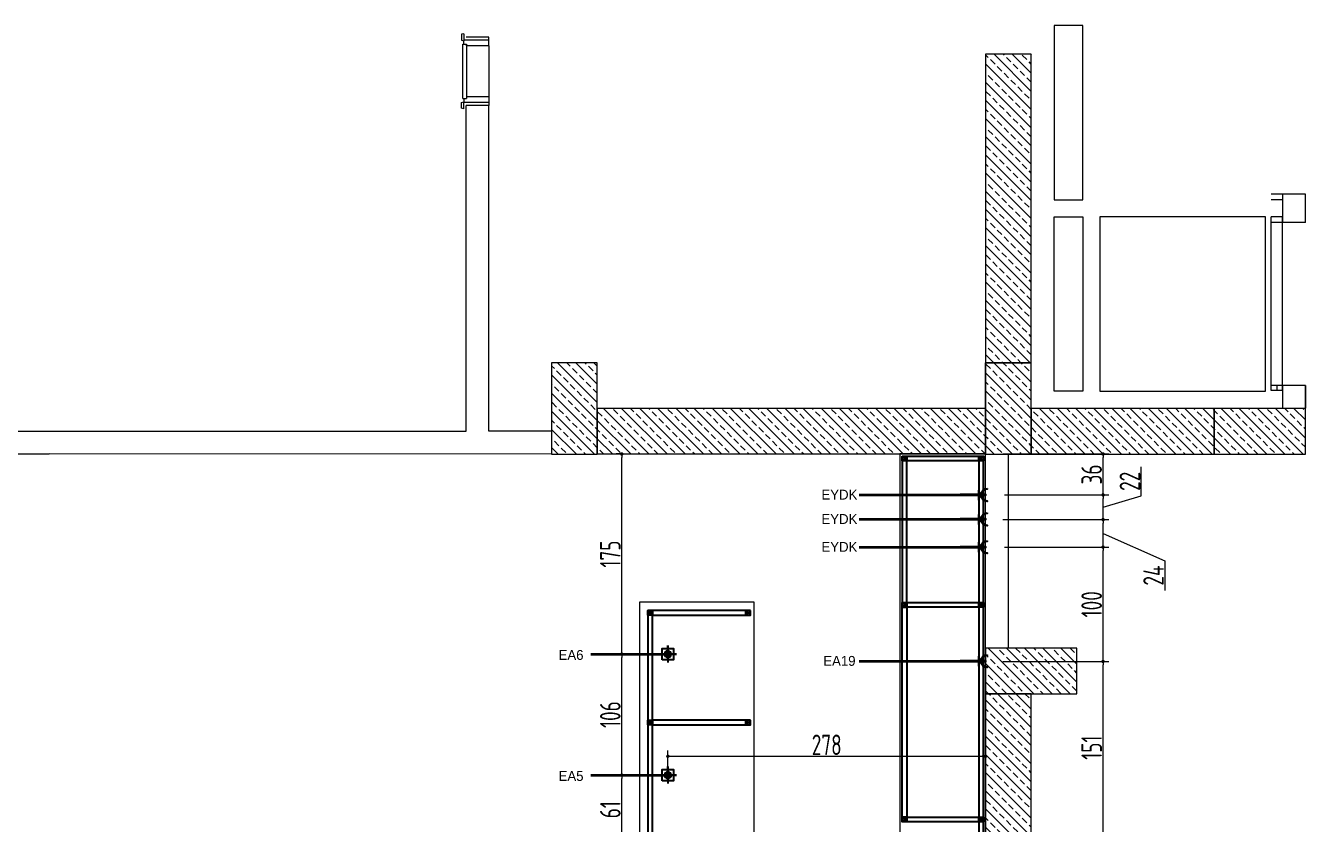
# Model space of a CAD drawing. Extents: x 309271 to 319232, y 6123 to 12941.
# Drawn here: x 315514 to 316635, y 9333 to 10032 of the extents above; entities that cross this region are included whole.
import ezdxf
from ezdxf.enums import TextEntityAlignment as Align

# ---------------------------------------------------------------- set-up
doc = ezdxf.new("R2010")
doc.units = 0
doc.header["$LTSCALE"] = 25
doc.header["$MEASUREMENT"] = 0
doc.header["$PDSIZE"] = -500
doc.linetypes.add('DASHED', pattern=[0.75, 0.5, -0.25])
doc.linetypes.add('DUZ', pattern=[0])
doc.layers.get('0').update_dxf_attribs({"linetype": 'CONTINUOUS', "lineweight": 0})
doc.layers.get('DEFPOINTS').update_dxf_attribs({"linetype": 'CONTINUOUS', "lineweight": 0})
for name, color, linetype in [('-DWG_ANA', 7, 'CONTINUOUS'), ('ELEKTRİK', 10, 'CONTINUOUS'), ('Kıtc-002 Çizgi', 7, 'CONTINUOUS'), ('Kıtc-040 Detay', 7, 'CONTINUOUS')]:
    doc.layers.add(name, color=color, linetype=linetype)
for name, color, linetype, lineweight in [('1-ASANSÖR', 6, 'DUZ', 0), ('ARK_AHŞAP', 45, 'CONTINUOUS', 15), ('DUVAR', 11, 'CONTINUOUS', 0), ('ELK', 1, 'CONTINUOUS', 35), ('MERD_IZDUSUM', 8, 'DASHED', 0), ('t_dograma', 4, 'CONTINUOUS', 0), ('t_kolon_rev', 1, 'CONTINUOUS', 0), ('t_kolon_tarama_rev', 9, 'CONTINUOUS', 0)]:
    doc.layers.add(name, color=color, linetype=linetype, lineweight=lineweight)
doc.styles.add('DIM', font='dim', dxfattribs={"width": 0.8})
doc.styles.add('TAKSİM', font='GOTHIC.TTF', dxfattribs={"height": 7})
doc.dimstyles.new('mcv100 OLCU', dxfattribs={"dimtxt": 18, "dimasz": 3, "dimexe": 5, "dimexo": 15, "dimgap": 1, "dimtad": 1, "dimdec": 0, "dimzin": 9, "dimtxsty": 'DIM', "dimblk": 'DOT', "dimcen": 2.5, "dimclrd": 256, "dimclre": 256, "dimclrt": 256, "dimadec": 1, "dimazin": 1, "dimtfac": 1, "dimtdec": 0, "dimtmove": 0, "dimatfit": 3, "dimldrblk": 'DOT', "dimfxl": 1, "dimlwd": -1, "dimlwe": -1, "dimarcsym": 0})
pattern_1 = [(135, (99499.04047736054, -586205.286666289), (-7.954951288348662, -7.95495128834866), []), (135, (99499.04047736054, -586197.3317150141), (-7.954951288348662, -7.95495128834866), [5.625, -2.8125])]

# ---------------------------------------------------------------- blocks, each defined once
blk = doc.blocks.new('A$C14D17327')
at = {"layer": 'Kıtc-002 Çizgi', "color": 1, "elevation": -1.444281839363095e-08}
blk.add_lwpolyline([(-3.628785634646192e-06, 4.000000733699835), (3.999996371214365, 4.000000733699835), (3.999996371214365, 7.336998351092916e-07), (-3.628785634646192e-06, 7.336998351092916e-07)], close=True, dxfattribs=at)
for points in [[(-3.628785634646192e-06, 4.000000733699835), (3.999996371214365, 7.336998351092916e-07)], [(-3.628785634646192e-06, 7.336998351092916e-07), (3.999996371214365, 4.000000733699835)]]:
    blk.add_lwpolyline(points, dxfattribs=at)
blk = doc.blocks.new('A$C611F6802')
at = {"layer": '-DWG_ANA'}
h = blk.add_hatch(dxfattribs=at)
h.set_pattern_fill('ANSI31', color=1, style=0)
h.set_pattern_definition([(45, (-55670.14020227872, -22065.11067284289), (-0.08838834764831843, 0.08838834764831845), [])])
h.paths.add_polyline_path([(4.423971784401617, 7.700424825947266, 1), (10.13888412773802, 7.700424825947266, 1)])
at = {"layer": '-DWG_ANA', "color": 1}
for p, q in [((7.28142795606982, 7.700424825947266), (7.28142795606982, 15.25836134111159)), ((7.28142795606982, 15.25836134111159), (7.28142795606982, 0)), ((7.28142795606982, 7.629180670555797), (0, 7.629180670555797)), ((7.28142795606982, 7.629180670555797), (14.67722620816494, 7.629180670555797)), ((14.67722620816494, 7.629180670555797), (7.28142795606982, 7.629180670555797))]:
    blk.add_line(p, q, dxfattribs=at)
blk.add_lwpolyline([(2.28142795606982, 2.700424825947266), (12.28142795606982, 2.700424825947266), (12.28142795606982, 12.70042482594727), (2.28142795606982, 12.70042482594727)], close=True, dxfattribs=at)
blk.add_circle((7.28142795606982, 7.700424825947266), 2.857456171668203, dxfattribs=at)
blk = doc.blocks.new('A$C50025146')
at = {"layer": 'ELEKTRİK'}
h = blk.add_hatch(color=256, dxfattribs=at)
edge = h.paths.add_edge_path()
edge.add_line((23.70435837441619, 11.25333161261187), (23.70435837441619, 10.69066721622039))
edge.add_ellipse((23.70435837441619, 5.626687648689767), major_axis=(3.580774291992597, -3.580774291992606), ratio=0.9999999999999413, start_angle=134.9999999999983, end_angle=314.9999999999983)
edge.add_line((23.70435837441619, 0.5627080811555061), (23.70435837441619, 4.368476402305532e-05))
edge.add_ellipse((23.70435837441619, 5.626687648689767), major_axis=(3.978638102213783, 3.978638102213774), ratio=0.9999999999999128, start_angle=45.0000000000025, end_angle=225.0000000000025, ccw=False)
for points in [[(6.940050297998823e-05, 5.345355450490388), (6.940050297998823e-05, 5.908019846885509), (22.50664525620232, 5.908019846885509), (22.50664525620232, 5.345355450490388)], [(16.0258407970905, 9.846670621633166), (16.5885051934838, 9.846670621633166), (16.5885051934838, 1.406704675742731), (16.0258407970905, 1.406704675742731)]]:
    blk.add_hatch(color=256, dxfattribs=at).paths.add_polyline_path(points)
at = {"layer": 'ELEKTRİK', "elevation": 4.798666618537076e-08}
blk.add_lwpolyline([(23.70435837441437, 4.368476402305532e-05), (23.70435837441619, 0.5627080811555061, -0.9999999999999944), (23.70435837441619, 10.69066721622039), (23.70435837441619, 11.25333161261187, 0.9999999999999944)], format="xyb", close=True, dxfattribs=at)
at = {"layer": 'ELEKTRİK'}
for points, elevation in [([(6.940050297998823e-05, 5.908019846885509), (22.50664525620232, 5.908019846885509), (22.50664525620232, 5.345355450490388), (6.940050297998823e-05, 5.345355450490388)], 4.794507297291503e-08), ([(16.0258407970905, 1.406704675742731), (16.0258407970905, 9.846670621633166), (16.5885051934838, 9.846670621633166), (16.5885051934838, 1.406704675742731)], 4.791194770819646e-08)]:
    blk.add_lwpolyline(points, close=True, dxfattribs=dict(at, elevation=elevation))
blk = doc.blocks.new('_Dot')
at = {"color": 0, "linetype": 'ByBlock', "lineweight": -2}
blk.add_line((-0.5, 0), (-1, 0), dxfattribs=at)
at = {"color": 0, "linetype": 'ByBlock', "const_width": 0.5}
blk.add_lwpolyline([(-0.25, 0, 1), (0.25, 0, 1)], format="xyb", close=True, dxfattribs=at)
blk = doc.blocks.new('*D58')
at = {"ltscale": 0.1, "transparency": 16777216}
for p, q in [((316369.9242891975, 9475.49124120955), (316462.5663555836, 9475.49124120955)), ((316457.5663555836, 9327.601776002082), (316457.5663555836, 9472.49124120955)), ((316369.9242891975, 9324.601776002082), (316462.5663555836, 9324.601776002082))]:
    blk.add_line(p, q, dxfattribs=at)
at = {"layer": 'DEFPOINTS', "color": 0, "ltscale": 0.1, "transparency": 16777216}
for p in [(316354.9242891975, 9475.49124120955, 245.2496502391129), (316457.5663555836, 9475.49124120955), (316354.9242891975, 9324.601776002082, 245.2496502391129)]:
    blk.add_point(p, dxfattribs=at)
at = {"ltscale": 0.1, "transparency": 16777216, "xscale": 3, "yscale": 3, "zscale": 3}
for p, rotation in [((316457.5663555836, 9475.49124120955), 90), ((316457.5663555836, 9324.601776002082), 270)]:
    blk.add_blockref('_Dot', p, dxfattribs=dict(at, rotation=rotation))
at = {"ltscale": 0.1, "transparency": 16777216, "insert": (316447.5663555835, 9400.046508605723), "char_height": 18, "attachment_point": 5, "rotation": 90, "style": 'DIM'}
blk.add_mtext('151', dxfattribs=at)
blk = doc.blocks.new('*D59')
at = {"ltscale": 0.1, "transparency": 16777216}
for p, q in [((316371.1220023157, 9575.590691367885), (316462.5663555837, 9575.590691367885)), ((316457.5663555837, 9478.49124120955), (316457.5663555837, 9572.590691367885)), ((316369.9242891975, 9475.49124120955), (316462.5663555837, 9475.49124120955))]:
    blk.add_line(p, q, dxfattribs=at)
at = {"layer": 'DEFPOINTS', "color": 0, "ltscale": 0.1, "transparency": 16777216}
for p in [(316356.1220023157, 9575.590691367885, 245.2496502391545), (316457.5663555837, 9575.590691367885), (316354.9242891975, 9475.49124120955, 245.2496502391129)]:
    blk.add_point(p, dxfattribs=at)
at = {"ltscale": 0.1, "transparency": 16777216, "xscale": 3, "yscale": 3, "zscale": 3}
for p, rotation in [((316457.5663555837, 9575.590691367885), 90), ((316457.5663555837, 9475.49124120955), 270)]:
    blk.add_blockref('_Dot', p, dxfattribs=dict(at, rotation=rotation))
at = {"ltscale": 0.1, "transparency": 16777216, "insert": (316447.5663555837, 9525.540966288625), "char_height": 18, "attachment_point": 5, "rotation": 90, "style": 'DIM'}
blk.add_mtext('100', dxfattribs=at)
blk = doc.blocks.new('*D60')
at = {"ltscale": 0.1, "transparency": 16777216}
for p, q in [((316369.9242891975, 9599.709891720287), (316462.5663555841, 9599.709891720287)), ((316457.5663555841, 9578.590691367885), (316457.5663555841, 9596.709891720287)), ((316457.5663555841, 9587.650291544087), (316511.7522247566, 9563.720094778813)), ((316371.1220023157, 9575.590691367885), (316462.5663555841, 9575.590691367885)), ((316511.7522247566, 9563.720094778813), (316511.7522247566, 9537.720094778813))]:
    blk.add_line(p, q, dxfattribs=at)
at = {"layer": 'DEFPOINTS', "color": 0, "ltscale": 0.1, "transparency": 16777216}
for p in [(316354.9242891975, 9599.709891720287, 245.2496502391129), (316457.5663555841, 9599.709891720287), (316356.1220023157, 9575.590691367885, 245.2496502391545)]:
    blk.add_point(p, dxfattribs=at)
at = {"ltscale": 0.1, "transparency": 16777216, "xscale": 3, "yscale": 3, "zscale": 3}
for p, rotation in [((316457.5663555841, 9599.709891720287), 90), ((316457.5663555841, 9575.590691367885), 270)]:
    blk.add_blockref('_Dot', p, dxfattribs=dict(at, rotation=rotation))
at = {"ltscale": 0.1, "transparency": 16777216, "insert": (316501.7522247565, 9550.72009477872), "char_height": 18, "attachment_point": 5, "rotation": 90, "style": 'DIM'}
blk.add_mtext('24', dxfattribs=at)
blk = doc.blocks.new('*D61')
at = {"ltscale": 0.1, "transparency": 16777216}
for p, q in [((316491.066355584, 9620.561116788795), (316491.066355584, 9645.875402503081)), ((316371.1220023157, 9621.312341857301), (316462.566355584, 9621.312341857301)), ((316457.566355584, 9610.511116788795), (316491.066355584, 9620.561116788795)), ((316457.566355584, 9602.709891720287), (316457.566355584, 9618.312341857301)), ((316369.9242891975, 9599.709891720287), (316462.566355584, 9599.709891720287))]:
    blk.add_line(p, q, dxfattribs=at)
at = {"layer": 'DEFPOINTS', "color": 0, "ltscale": 0.1, "transparency": 16777216}
for p in [(316356.1220023157, 9621.312341857301, 245.2496502391545), (316457.566355584, 9621.312341857301), (316354.9242891975, 9599.709891720287, 245.2496502391129)]:
    blk.add_point(p, dxfattribs=at)
at = {"ltscale": 0.1, "transparency": 16777216, "xscale": 3, "yscale": 3, "zscale": 3}
for p, rotation in [((316457.566355584, 9621.312341857301), 90), ((316457.566355584, 9599.709891720287), 270)]:
    blk.add_blockref('_Dot', p, dxfattribs=dict(at, rotation=rotation))
at = {"ltscale": 0.1, "transparency": 16777216, "insert": (316481.0663555839, 9633.218259645844), "char_height": 18, "attachment_point": 5, "rotation": 90, "style": 'DIM'}
blk.add_mtext('22', dxfattribs=at)
blk = doc.blocks.new('*D62')
at = {"ltscale": 0.1, "transparency": 16777216}
for p, q in [((316369.6960316126, 9657.135138718706), (316462.5663555841, 9657.135138718706)), ((316457.5663555841, 9624.312341857301), (316457.5663555841, 9654.135138718706)), ((316371.1220023157, 9621.312341857301), (316462.5663555841, 9621.312341857301))]:
    blk.add_line(p, q, dxfattribs=at)
at = {"layer": 'DEFPOINTS', "color": 0, "ltscale": 0.1, "transparency": 16777216}
for p in [(316354.6960316126, 9657.135138718706), (316457.5663555841, 9657.135138718706), (316356.1220023157, 9621.312341857301, 245.2496502391545)]:
    blk.add_point(p, dxfattribs=at)
at = {"ltscale": 0.1, "transparency": 16777216, "xscale": 3, "yscale": 3, "zscale": 3}
for p, rotation in [((316457.5663555841, 9657.135138718706), 90), ((316457.5663555841, 9621.312341857301), 270)]:
    blk.add_blockref('_Dot', p, dxfattribs=dict(at, rotation=rotation))
at = {"ltscale": 0.1, "transparency": 16777216, "insert": (316447.566355584, 9639.223740287911), "char_height": 18, "attachment_point": 5, "rotation": 90, "style": 'DIM'}
blk.add_mtext('36', dxfattribs=at)
blk = doc.blocks.new('*D67')
at = {"ltscale": 0.1, "transparency": 16777216}
for p, q in [((316043.905773294, 9375.985918989103), (316031.0975647131, 9375.985918989103)), ((316036.0975647131, 9318.437104770668), (316036.0975647131, 9372.985918989103)), ((316043.905773294, 9315.437104770668), (316031.0975647131, 9315.437104770668))]:
    blk.add_line(p, q, dxfattribs=at)
at = {"layer": 'DEFPOINTS', "color": 0, "ltscale": 0.1, "transparency": 16777216}
for p in [(316036.0975647131, 9375.985918989103), (316058.905773294, 9375.985918989103), (316058.905773294, 9315.437104770668)]:
    blk.add_point(p, dxfattribs=at)
at = {"ltscale": 0.1, "transparency": 16777216, "xscale": 3, "yscale": 3, "zscale": 3}
for p, rotation in [((316036.0975647131, 9375.985918989103), 90), ((316036.0975647131, 9315.437104770668), 270)]:
    blk.add_blockref('_Dot', p, dxfattribs=dict(at, rotation=rotation))
at = {"ltscale": 0.1, "transparency": 16777216, "insert": (316026.097564713, 9345.711511879794), "char_height": 18, "attachment_point": 5, "rotation": 90, "style": 'DIM'}
blk.add_mtext('61', dxfattribs=at)
blk = doc.blocks.new('*D68')
at = {"ltscale": 0.1, "transparency": 16777216}
for p, q in [((316043.905773294, 9481.932150168945), (316031.0975647132, 9481.932150168945)), ((316036.0975647132, 9378.985918989103), (316036.0975647132, 9478.932150168945)), ((316043.905773294, 9375.985918989103), (316031.0975647132, 9375.985918989103))]:
    blk.add_line(p, q, dxfattribs=at)
at = {"layer": 'DEFPOINTS', "color": 0, "ltscale": 0.1, "transparency": 16777216}
for p in [(316036.0975647132, 9481.932150168945), (316058.905773294, 9481.932150168945), (316058.905773294, 9375.985918989103)]:
    blk.add_point(p, dxfattribs=at)
at = {"ltscale": 0.1, "transparency": 16777216, "xscale": 3, "yscale": 3, "zscale": 3}
for p, rotation in [((316036.0975647132, 9481.932150168945), 90), ((316036.0975647132, 9375.985918989103), 270)]:
    blk.add_blockref('_Dot', p, dxfattribs=dict(at, rotation=rotation))
at = {"ltscale": 0.1, "transparency": 16777216, "insert": (316026.0975647132, 9428.959034578931), "char_height": 18, "attachment_point": 5, "rotation": 90, "style": 'DIM'}
blk.add_mtext('106', dxfattribs=at)
blk = doc.blocks.new('*D69')
at = {"ltscale": 0.1, "transparency": 16777216}
for p, q in [((316036.9057732941, 9657.135138718706), (316031.0975647133, 9657.135138718706)), ((316036.0975647133, 9484.932150168945), (316036.0975647133, 9654.135138718706)), ((316043.905773294, 9481.932150168945), (316031.0975647133, 9481.932150168945))]:
    blk.add_line(p, q, dxfattribs=at)
at = {"layer": 'DEFPOINTS', "color": 0, "ltscale": 0.1, "transparency": 16777216}
for p in [(316036.0975647133, 9657.135138718706), (316051.9057732941, 9657.135138718706), (316058.905773294, 9481.932150168945)]:
    blk.add_point(p, dxfattribs=at)
at = {"ltscale": 0.1, "transparency": 16777216, "xscale": 3, "yscale": 3, "zscale": 3}
for p, rotation in [((316036.0975647133, 9657.135138718706), 90), ((316036.0975647133, 9481.932150168945), 270)]:
    blk.add_blockref('_Dot', p, dxfattribs=dict(at, rotation=rotation))
at = {"ltscale": 0.1, "transparency": 16777216, "insert": (316026.0975647133, 9569.533644443733), "char_height": 18, "attachment_point": 5, "rotation": 90, "style": 'DIM'}
blk.add_mtext('175', dxfattribs=at)
blk = doc.blocks.new('*D72')
at = {"ltscale": 0.1, "transparency": 16777216}
for p, q in [((316076.4746254423, 9383.70449103303), (316076.4746254423, 9397.50454133167)), ((316079.4746254423, 9392.50454133167), (316351.7460643786, 9392.50454133167)), ((316354.7460643786, 9383.70449103303), (316354.7460643786, 9397.50454133167))]:
    blk.add_line(p, q, dxfattribs=at)
at = {"layer": 'DEFPOINTS', "color": 0, "ltscale": 0.1, "transparency": 16777216}
for p in [(316354.7460643786, 9392.50454133167), (316076.4746254423, 9368.70449103303), (316354.7460643786, 9368.70449103303)]:
    blk.add_point(p, dxfattribs=at)
at = {"ltscale": 0.1, "transparency": 16777216, "xscale": 3, "yscale": 3, "zscale": 3, "rotation": 180}
blk.add_blockref('_Dot', (316076.4746254423, 9392.50454133167), dxfattribs=at)
at = {"ltscale": 0.1, "transparency": 16777216, "xscale": 3, "yscale": 3, "zscale": 3}
blk.add_blockref('_Dot', (316354.7460643786, 9392.50454133167), dxfattribs=at)
at = {"ltscale": 0.1, "transparency": 16777216, "insert": (316215.6103449104, 9402.50454133167), "char_height": 18, "attachment_point": 5, "style": 'DIM'}
blk.add_mtext('278', dxfattribs=at)

msp = doc.modelspace()

# ---------------------------------------------------------------- hatches: boundary and pattern name
at = {"layer": 't_kolon_tarama_rev'}
h = msp.add_hatch(dxfattribs=at)
h.set_pattern_fill('ANSI33', color=256, scale=45, angle=90, style=0)
h.set_pattern_definition(pattern_1)
h.paths.add_polyline_path([(316354.696284292, 10007.23708049959), (316354.6960316125, 10007.23708033888), (316354.696284292, 9737.03535761818), (316394.6963296375, 9737.03535761818), (316394.6965823169, 10007.23708049959)])
h = msp.add_hatch(dxfattribs=at)
h.set_pattern_fill('ANSI33', color=256, scale=45, angle=90, style=0)
h.set_pattern_definition(pattern_1)
h.paths.add_polyline_path([(315974.6940944511, 9737.03535761818), (315974.6940944511, 9657.035002372519), (316014.6943924759, 9657.035002372519), (316014.6943924759, 9737.03535761818)])
h = msp.add_hatch(dxfattribs=at)
h.set_pattern_fill('ANSI33', color=256, scale=45, angle=90, style=0)
h.set_pattern_definition(pattern_1)
h.paths.add_polyline_path([(316354.6960316125, 9737.03535761818), (316354.6960316125, 9657.035002372519), (316394.6963296374, 9657.035002372519), (316394.6963296374, 9737.03535761818)])
h = msp.add_hatch(dxfattribs=at)
h.set_pattern_fill('ANSI33', color=256, scale=45, angle=90, style=0)
h.set_pattern_definition(pattern_1)
h.paths.add_polyline_path([(316014.6943924759, 9697.035300397256), (316014.6943924759, 9657.135138718702), (316354.6960316125, 9657.135138718702), (316354.6960316125, 9697.035300397256)])
h = msp.add_hatch(dxfattribs=at)
h.set_pattern_fill('ANSI33', color=256, scale=45, angle=90, style=0)
h.set_pattern_definition(pattern_1)
h.paths.add_polyline_path([(316554.6970878126, 9697.035300397256), (316554.6970878126, 9657.035002372519), (316634.6975217368, 9657.035002372519), (316634.6975217368, 9697.035300397256)])
h.paths.add_polyline_path([(316394.6963296374, 9697.035300397256), (316394.6963296374, 9657.035002372519), (316554.6970878126, 9657.035002372519), (316554.6970878126, 9697.035300397256)])
h = msp.add_hatch(dxfattribs=at)
h.set_pattern_fill('ANSI33', color=256, scale=45, angle=90, style=0)
h.set_pattern_definition(pattern_1)
h.paths.add_polyline_path([(316354.6960316125, 9487.234157472034), (316354.696284292, 9447.23602434824), (316434.6966276622, 9447.23389997863), (316434.6966276622, 9487.234157472034)])
h = msp.add_hatch(dxfattribs=at)
h.set_pattern_fill('ANSI33', color=256, scale=45, angle=90, style=0)
h.set_pattern_definition(pattern_1)
h.paths.add_polyline_path([(316354.696284292, 9447.23602434824), (316354.6960316125, 9237.032469161146), (316394.6963296375, 9237.032469161146), (316394.6973918527, 9447.234962138406)])

# ---------------------------------------------------------------- linework, layer by layer
at = {"layer": '1-ASANSÖR', "ltscale": 10}
for points in [[(316439.7273893446, 9879.72536890424), (316439.7273893446, 10032.22551455471), (316414.7273893446, 10032.22551455471), (316414.7273893446, 9879.72536890424)], [(316439.7273893446, 9864.722637066909), (316439.7273893446, 9712.228246392042), (316414.7273893446, 9712.228246392042), (316414.7273893446, 9864.722637066909)]]:
    msp.add_lwpolyline(points, close=True, dxfattribs=at)
msp.add_lwpolyline([(316599.7273893445, 9712.228246392042), (316599.7273893445, 9864.722637066909), (316454.7273893445, 9864.722637066909), (316454.7273893445, 9712.228246392042), (316599.7273893445, 9712.228246392042)], dxfattribs=at)
at = {"layer": 'ARK_AHŞAP'}
for points in [[(316279.7460643786, 8759.135138718706), (316354.7460643786, 8759.135138718706), (316354.7460643786, 9657.135138718706), (316279.7460643786, 9657.135138718706)], [(316151.905773294, 8798.000611667356), (316051.905773294, 8798.000611667356), (316051.905773294, 9527.565910262501), (316151.905773294, 9527.565910262501), (316151.905773294, 8909.885242211118), (316151.905773294, 8909.885242211118)]]:
    msp.add_lwpolyline(points, close=True, dxfattribs=at)
at = {"layer": 'DUVAR'}
for p, q in [((315919.7460638187, 10022.22442917322), (315899.7460644129, 10022.22442917322)), ((315899.7460491846, 9677.224855360633), (315899.7460644129, 9962.224429173279)), ((315919.7460638187, 9962.224429173279), (315899.7460644129, 9962.224429173279)), ((315919.7460643785, 9677.224855360633), (315919.7460638187, 9962.224429173279)), ((316614.7275411194, 9884.725368911808), (316614.7275411194, 9859.722637059574)), ((316634.7275400641, 9884.725368865766), (316614.7275411194, 9884.725368911808)), ((316634.7275400641, 9859.72263710521), (316634.7275400641, 9884.725368865766)), ((316634.7275400641, 9859.72263710521), (316634.7275400641, 9884.725368865766)), ((316634.7275400641, 9859.72263710521), (316614.7275411194, 9859.722637059574)), ((316354.7460643786, 9487.424052862392), (316354.7460643786, 9737.03535761818)), ((316614.7275400642, 9717.222576064465), (316614.7275400642, 9697.228246391925)), ((316634.7275400641, 9717.222576057015), (316614.7275400642, 9717.222576064465)), ((316634.7274827985, 9717.222576057015), (316634.7275400641, 9697.228246391925)), ((316634.7275400641, 9697.228246391925), (316634.7275400641, 9717.222576057015)), ((316634.7275400641, 9697.228246391925), (316634.7275400641, 9717.222576057015)), ((316634.7275400641, 9697.228246391925), (316634.7275400641, 9717.222576057015)), ((315974.7460643785, 9677.224855360633), (315919.7460643785, 9677.224855360633)), ((315114.6894631438, 9657.224855360633), (315534.6920076238, 9657.224855360633)), ((315974.6940944511, 9657.035002372519), (315534.6920076238, 9657.224855360633)), ((316374.7460643785, 9487.22485536075), (316374.7460643785, 9657.224855360633))]:
    msp.add_line(p, q, dxfattribs=at)
msp.add_lwpolyline([(314684.7460643786, 9507.134170138102), (314684.7460643786, 9677.224855360633), (315899.7460491846, 9677.224855360633)], dxfattribs=at)
at = {"layer": 'ELK', "color": 1}
for p, q in [((316243.9192933135, 9621.312341857269, 245.2496502391129), (316332.4177133417, 9621.312341857298, 245.2496502391129)), ((316243.9192933135, 9599.991223918452, 245.2496502391129), (316332.4177133417, 9599.991223918481, 245.2496502391129)), ((316243.9192933135, 9575.590691367852, 245.2496502391129), (316332.4177133417, 9575.590691367881, 245.2496502391129)), ((316008.954782107, 9481.932150168941), (316076.5458695977, 9481.932150168941)), ((316243.9192933135, 9475.772573407714, 245.2496502391129), (316332.4177133417, 9475.772573407743, 245.2496502391129)), ((316008.954782107, 9375.9859189891), (316076.5458695977, 9375.9859189891))]:
    msp.add_line(p, q, dxfattribs=at)
at = {"layer": 'Kıtc-002 Çizgi', "color": 1}
for points in [[(316285.7460690176, 9651.135138718706), (316281.7460690176, 9651.135138718706), (316281.7460690176, 9527.135138718702), (316285.7460690176, 9527.135138718702)], [(316348.7460643786, 9651.135138718706), (316285.7460690176, 9651.135138718706), (316285.7460690176, 9655.135138718706), (316348.7460643786, 9655.135138718706)], [(316348.7460643786, 8761.135138718706), (316352.7460643786, 8761.135138718706), (316352.7460643786, 9651.135138718706), (316348.7460643786, 9651.135138718706)], [(316348.7460643786, 9523.135138718702), (316285.7460690176, 9523.135138718702), (316285.7460690176, 9527.135138718702), (316348.7460643786, 9527.135138718702)], [(316062.9057732939, 9520.000611667354), (316058.9057732939, 9520.000611667354), (316058.9057732939, 8804.000611667356), (316062.9057732939, 8804.000611667356)], [(316062.9057732939, 9516.000611667354), (316144.9057732939, 9516.000611667354), (316144.9057732939, 9520.000611667354), (316062.9057732939, 9520.000611667354)], [(316281.7460690176, 9523.135138718702), (316285.7460690176, 9523.135138718702), (316285.7460690176, 9339.135138718702), (316281.7460690176, 9339.135138718702)], [(316062.9057732939, 9420.000611667354), (316144.9057732939, 9420.000611667354), (316144.9057732939, 9424.000611667354), (316062.9057732939, 9424.000611667354)], [(316348.7460643786, 9335.135138718702), (316285.7460690176, 9335.135138718702), (316285.7460690176, 9339.135138718702), (316348.7460643786, 9339.135138718702)]]:
    msp.add_lwpolyline(points, close=True, dxfattribs=at)
at = {"layer": 'MERD_IZDUSUM', "ltscale": 0.1}
for p, q in [((316354.7460643933, 10007.22400298546), (316354.6960316248, 10007.22400298546)), ((316354.7460643933, 9977.224002985458), (316354.6960596793, 9977.224002985458)), ((316354.7460643933, 9947.224002985808), (316354.6960877338, 9947.224002985808)), ((316354.7460643933, 9917.224002985517), (316354.6961157884, 9917.224002985517)), ((316354.7460643933, 9887.224002985808), (316354.6961438429, 9887.224002985808)), ((316354.7460643933, 9857.22400298575), (316354.6961718975, 9857.22400298575))]:
    msp.add_line(p, q, dxfattribs=at)
at = {"layer": 't_dograma', "ltscale": 0.1}
for p, q in [((315897.7460642197, 10025.08709092886), (315895.9460642479, 10024.5870908348)), ((315895.9460642479, 10024.5870908348), (315895.9460645124, 10019.52442783181)), ((315895.9460645124, 10019.52442783181), (315897.7460645374, 10019.02442792588)), ((315897.7460642197, 10025.08709092886), (315897.7460645374, 10019.02442792588)), ((315919.7460638187, 10019.52442808152), (315897.7460645113, 10019.52442829864)), ((315897.74606438, 10016.02442792599), (315897.7460645374, 10019.02442792588)), ((315919.7460638187, 10014.52442808152), (315919.7460638187, 10022.22442917322)), ((315896.9460647639, 10016.02442778455), (315900.046064734, 10016.02442778455)), ((315896.9460647639, 9968.424430562125), (315896.9460647639, 10016.02442778455)), ((315897.74606438, 10016.02442792599), (315900.046064734, 10016.02442778455)), ((315900.0460646558, 10014.52442778432), (315900.046064734, 10016.02442778455)), ((315900.046064734, 10016.02442778455), (315900.046064734, 9969.92443009041)), ((315919.7460638187, 10014.52442808152), (315900.0460646558, 10014.52442825551)), ((315919.7460628232, 10014.52442808152), (315919.7460638187, 9969.924430264917)), ((315895.9460645124, 9964.924430515675), (315897.7460645374, 9965.424430421379)), ((315895.9460642479, 9959.861767513386), (315895.9460645124, 9964.924430515675)), ((315896.9460647639, 9968.424430562125), (315900.046064734, 9968.424430562125)), ((315897.74606438, 9968.424430421379), (315900.046064734, 9968.424430562125)), ((315897.74606438, 9968.424430421379), (315897.7460645374, 9965.424430421379)), ((315897.7460642197, 9959.36176741845), (315897.7460645374, 9965.424430421379)), ((315919.7460638187, 9964.924430265033), (315897.7460645113, 9964.924430046929)), ((315900.0460646558, 9969.924430561892), (315900.046064734, 9968.424430562125)), ((315919.7460638187, 9969.924430264917), (315900.0460646558, 9969.92443009041)), ((315919.7460638187, 9969.924430264917), (315919.7460638187, 9962.224429173279)), ((315897.7460642197, 9959.36176741845), (315895.9460642479, 9959.861767513386)), ((316609.7274831957, 9884.725368927291), (316604.7274831959, 9884.725368927291)), ((316614.7274835282, 9884.725368911808), (316609.727483319, 9884.725368919375)), ((316609.727483304, 9879.725368919317), (316604.7274831959, 9879.725368927058)), ((316614.7274835282, 9879.725368911691), (316609.727483319, 9879.725368919317)), ((316604.7274835921, 9712.822576064558), (316604.730273326, 9864.72264965874)), ((316609.727483304, 9864.722637051775), (316604.7274831959, 9864.722637044208)), ((316614.7274835282, 9864.722637059574), (316609.727483319, 9864.722637051775)), ((316614.72748355, 9712.822576049366), (316614.7274835275, 9864.722637059574)), ((316609.7274831957, 9859.722637043975), (316604.7274831959, 9859.722637043975)), ((316614.7274835282, 9859.722637059574), (316609.727483319, 9859.722637051775)), ((316609.7274835416, 9717.222576064465), (316604.7274835921, 9717.222576064465)), ((316609.7274835416, 9717.222576057015), (316609.727483537, 9712.822576056758)), ((316614.7275400642, 9717.222576049215), (316609.7274835416, 9717.222576057015)), ((316614.7274835493, 9717.222576049215), (316614.72748355, 9712.822576049366)), ((316609.7274837003, 9712.822576056758), (316604.7274835921, 9712.822576064558)), ((316614.7275400642, 9712.822576049366), (316609.7274835416, 9712.822576056758))]:
    msp.add_line(p, q, dxfattribs=at)
at = {"layer": 't_kolon_rev'}
for points in [[(316354.696284292, 10007.23708049959), (316354.6960316125, 10007.23708033888), (316354.696284292, 9737.03535761818), (316394.6963296375, 9737.03535761818), (316394.6965823169, 10007.23708049959)], [(315974.6940944511, 9737.03535761818), (315974.6940944511, 9657.035002372519), (316014.6943924759, 9657.035002372519), (316014.6943924759, 9737.03535761818)], [(316354.6960316125, 9737.03535761818), (316354.6960316125, 9657.035002372519), (316394.6963296374, 9657.035002372519), (316394.6963296374, 9737.03535761818)], [(316014.6943924759, 9697.035300397256), (316014.6943924759, 9657.135138718702), (316354.6960316125, 9657.135138718702), (316354.6960316125, 9697.035300397256)], [(316394.6963296374, 9697.035300397256), (316394.6963296374, 9657.035002372519), (316554.6970878126, 9657.035002372519), (316554.6970878126, 9697.035300397256)], [(316554.6970878126, 9697.035300397256), (316554.6970878126, 9657.035002372519), (316634.6975217368, 9657.035002372519), (316634.6975217368, 9697.035300397256)], [(316354.6960316125, 9487.234157472034), (316354.696284292, 9447.23602434824), (316434.6966276622, 9447.23389997863), (316434.6966276622, 9487.234157472034)], [(316354.696284292, 9447.23602434824), (316354.6960316125, 9237.032469161146), (316394.6963296375, 9237.032469161146), (316394.6973918527, 9447.234962138406)]]:
    msp.add_lwpolyline(points, close=True, dxfattribs=at)

# ---------------------------------------------------------------- block references
at = {"layer": '-DWG_ANA', "color": 0, "xscale": -1, "rotation": 270}
for p in [(316068.8454447718, 9474.650722212871), (316068.8454447718, 9368.70449103303)]:
    msp.add_blockref('A$C611F6802', p, dxfattribs=at)
at = {"layer": 'ELEKTRİK', "xscale": -1, "rotation": 180}
for p in [(316332.4176439412, 9626.939029505986, 245.2496501911678), (316332.4176439412, 9605.61791156717, 245.2496501911678), (316332.4176439412, 9581.217379016569, 245.2496501911678), (316332.4176439412, 9481.399261056431, 245.2496501911678)]:
    msp.add_blockref('A$C50025146', p, dxfattribs=at)
at = {"layer": 'Kıtc-040 Detay'}
for p in [(316281.7460726464, 9651.135137985006, 1.444281839363095e-08), (316348.7460680074, 9651.135137985006, 1.444281839363095e-08), (316281.7460726464, 9523.135137985002, 1.444281839363095e-08), (316348.7460680074, 9523.135137985002, 1.444281839363095e-08), (316058.9057769226, 9516.000610933654, 1.444281839363095e-08), (316058.9057769226, 9420.000610933654, 1.444281839363095e-08), (316281.7460726464, 9335.135137985002, 1.444281839363095e-08), (316348.7460680074, 9335.135137985002, 1.444281839363095e-08)]:
    msp.add_blockref('A$C14D17327', p, dxfattribs=at)
at = {"layer": 'Kıtc-040 Detay', "xscale": -1}
for p in [(316148.9057696651, 9516.000610933654, 1.444281839363095e-08), (316148.9057696651, 9420.000610933654, 1.444281839363095e-08)]:
    msp.add_blockref('A$C14D17327', p, dxfattribs=at)

# ---------------------------------------------------------------- texts
at = {"layer": 'ELK', "color": 1, "style": 'TAKSİM'}
for s, p in [('EYDK', (316226.6951660771, 9617.218908122799, 245.2496502391288)), ('EYDK', (316226.6951660771, 9595.897790183983, 245.2496502391288)), ('EYDK', (316226.6951660771, 9571.497257633382, 245.2496502391288)), ('EA19', (316226.6951660771, 9471.679139673244, 245.2496502391288))]:
    msp.add_text(s, height=8.64, dxfattribs=at).set_placement(p, align=Align.CENTER)
for s, p in [('EA6', (315980.8012901813, 9476.848360926684)), ('EA5', (315980.8012901813, 9370.902129746843))]:
    msp.add_text(s, height=8.64, dxfattribs=at).set_placement(p)

# ---------------------------------------------------------------- dimensions: what is measured, and where the dimension line sits
at = {"ltscale": 0.1}
for base, p1, p2, picture, middle in [((316036.0975647133, 9657.135138718706), (316058.9057732939, 9481.932150168941), (316051.905773294, 9657.135138718702), '*D69', (316026.0975647133, 9569.533644443733)), ((316457.5663555841, 9657.135138718706), (316356.1220023156, 9621.312341857298, 245.2496502391545), (316354.6960316125, 9657.135138718702), '*D62', (316447.566355584, 9639.223740287911)), ((316457.566355584, 9621.312341857301), (316354.9242891974, 9599.709891720284, 245.2496502391129), (316356.1220023156, 9621.312341857298, 245.2496502391545), '*D61', (316481.0663555839, 9621.561116788702)), ((316457.5663555837, 9575.590691367885), (316354.9242891974, 9475.491241209545, 245.2496502391129), (316356.1220023156, 9575.590691367881, 245.2496502391545), '*D59', (316447.5663555837, 9525.540966288625)), ((316036.0975647132, 9481.932150168945), (316058.9057732939, 9375.9859189891), (316058.9057732939, 9481.932150168941), '*D68', (316026.0975647132, 9428.959034578931)), ((316457.5663555836, 9475.49124120955), (316354.9242891974, 9324.601776002079, 245.2496502391129), (316354.9242891974, 9475.491241209545, 245.2496502391129), '*D58', (316447.5663555835, 9400.046508605723)), ((316036.0975647131, 9375.985918989103), (316058.9057732939, 9315.437104770665), (316058.9057732939, 9375.9859189891), '*D67', (316026.097564713, 9345.711511879794))]:
    dim = msp.add_linear_dim(base=base, p1=p1, p2=p2, angle=90, dimstyle='mcv100 OLCU', override={"dimtmove": 1}, dxfattribs=at)
    dim.commit()
    dim.dimension.update_dxf_attribs({"geometry": picture, "text_midpoint": middle})
dim = msp.add_linear_dim(base=(316457.5663555841, 9599.709891720287), p1=(316356.1220023156, 9575.590691367881, 245.2496502391545), p2=(316354.9242891974, 9599.709891720284, 245.2496502391129), angle=90, dimstyle='mcv100 OLCU', override={"dimtmove": 1}, dxfattribs=at)
dim.commit()
dim.dimension.update_dxf_attribs({"geometry": '*D60', "text_midpoint": (316511.7522247565, 9562.72009477872), "dimtype": 160})
dim = msp.add_linear_dim(base=(316354.7460643786, 9392.50454133167), p1=(316076.4746254423, 9368.70449103303), p2=(316354.7460643786, 9368.70449103303), dimstyle='mcv100 OLCU', dxfattribs=at)
dim.commit()
dim.dimension.update_dxf_attribs({"geometry": '*D72', "text_midpoint": (316215.6103449104, 9402.50454133167)})

doc.saveas('drawing.dxf')
